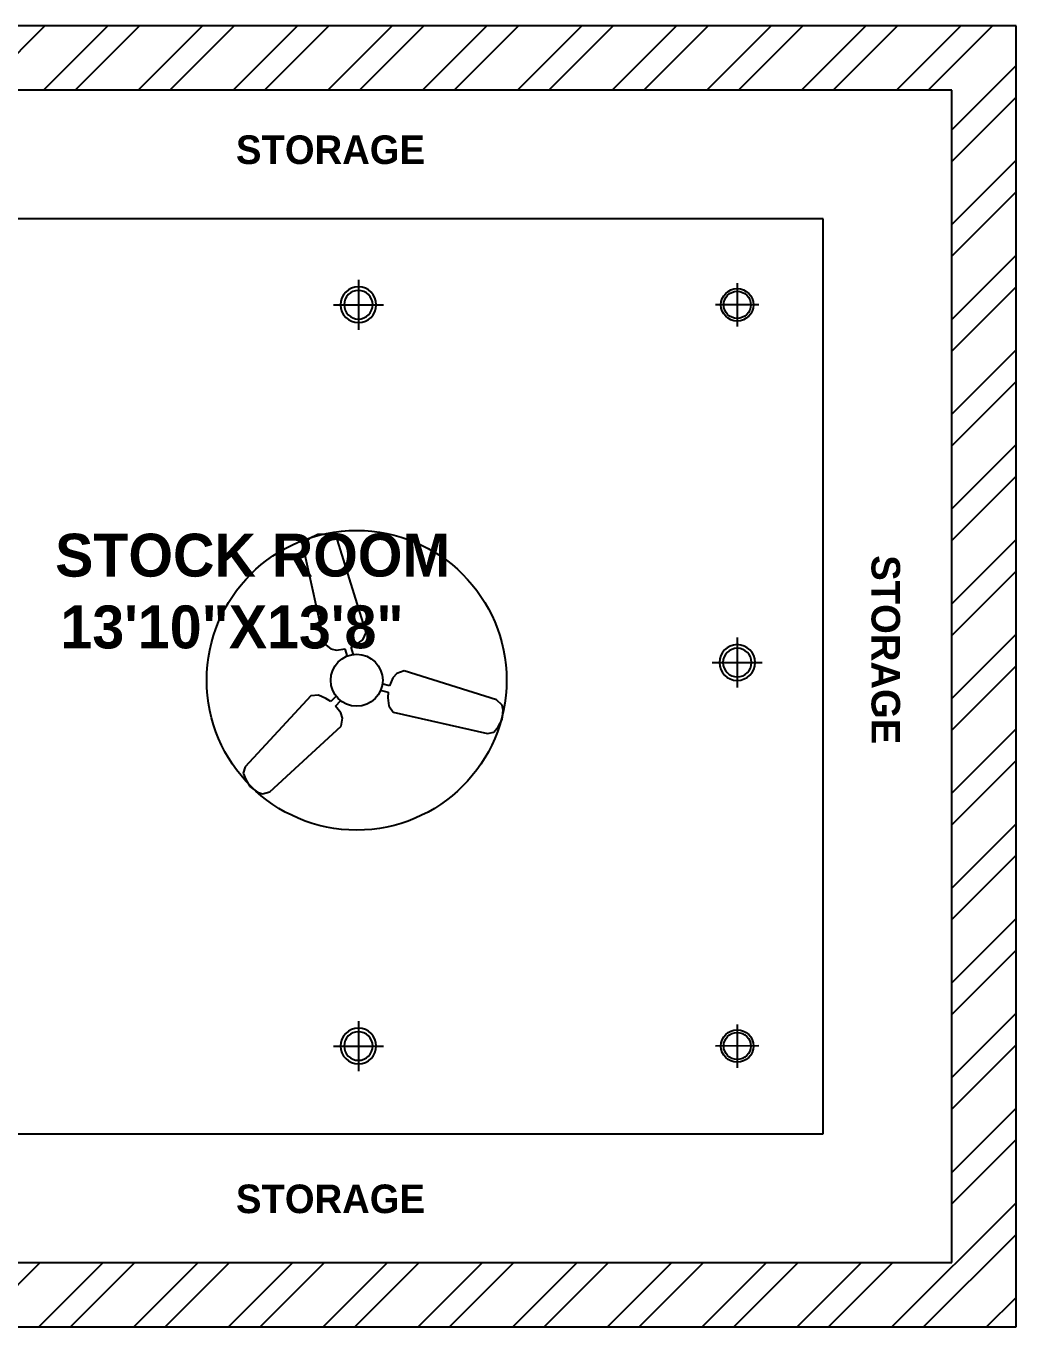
# Model space of a CAD drawing. Header units: inches. Extents: x 9636 to 21597, y -10243 to 557.
# Drawn here: x 15336.7 to 15475.2, y -151.8 to 30.2 of the extents above; entities that cross this region are included whole.
import ezdxf

# ---------------------------------------------------------------- set-up
doc = ezdxf.new("R2010")
doc.units = ezdxf.units.IN
doc.header["$MEASUREMENT"] = 0
doc.layers.add('IEL-HATCH-002', color=7, linetype='Continuous')
doc.layers.add('THIET-BI', color=21, linetype='Continuous')
doc.styles.add('MtXpl_Stylus_BT', font='')
doc.styles.get('MtXpl_Stylus_BT').set_extended_font_data('Stylus BT', bold=True)

# ---------------------------------------------------------------- blocks, each defined once
blk = doc.blocks.new('ger')
at = {"color": 5}
for p, q in [((6473.06, -970.68), (6473.07, -978.68)), ((6469.07, -974.68), (6477.07, -974.68))]:
    blk.add_line(p, q, dxfattribs=at)
for radius in [3, 2.5]:
    blk.add_circle((6473.07, -974.68), radius, dxfattribs=at)
blk = doc.blocks.new('rg')
at = {"color": 6}
for p, q in [((6523.86, -972.55), (6523.86, -979.55)), ((6520.36, -976.05), (6527.36, -976.05))]:
    blk.add_line(p, q, dxfattribs=at)
for radius in [2.5, 2]:
    blk.add_circle((6523.86, -976.05), radius, dxfattribs=at)
blk = doc.blocks.new('A$C1C43440E')
at = {"layer": 'THIET-BI', "color": 18, "true_color": 0x000000}
for p, q in [((143.8, 581.1), (139.5, 564.2)), ((152.8, 589.3), (143.8, 581.1)), ((172.3, 598), (152.8, 589.3)), ((191.8, 598.2), (172.3, 598)), ((207, 596.1), (191.8, 598.2)), ((217.6, 585.2), (207, 596.1)), ((283.9, 371.8), (217.6, 585.2)), ((139.5, 564.2), (187.9, 346)), ((276.4, 355.5), (283.9, 371.8)), ((187.9, 346), (202.2, 334.1)), ((202.2, 334.1), (215.2, 331.5)), ((215.2, 331.5), (234.9, 334.1)), ((234.9, 334.1), (240, 316.6)), ((249.5, 338.4), (260.9, 344.5)), ((254.3, 320.4), (249.5, 338.4)), ((260.9, 344.5), (276.4, 355.5)), ((354.4, 277.5), (345.6, 267.6)), ((371.8, 284), (354.4, 277.5)), ((585, 216.8), (371.8, 284)), ((338, 249.3), (320.3, 253.6)), ((345.6, 267.6), (338, 249.3)), ((155.8, 226), (4.2, 61.9)), ((173.7, 227.6), (155.8, 226)), ((191, 219.7), (173.7, 227.6)), ((202, 212.9), (191, 219.7)), ((215.1, 226), (202, 212.9)), ((213, 202.4), (225.6, 215.5)), ((316.5, 239.3), (334.4, 234.5)), ((334.4, 234.5), (334, 221.5)), ((334, 221.5), (335.9, 202.6)), ((597.5, 204.6), (585, 216.8)), ((225.1, 186.7), (213, 202.4)), ((229.3, 174.1), (225.1, 186.7)), ((335.9, 202.6), (346.1, 188)), ((346.1, 188), (564.1, 138.7)), ((600.1, 192.8), (597.5, 204.6)), ((597.8, 171.5), (600.1, 192.8)), ((61.4, 4.7), (226.1, 155.7)), ((226.1, 155.7), (229.3, 174.1)), ((578.9, 142.4), (588.3, 154.5)), ((588.3, 154.5), (597.8, 171.5)), ((564.1, 138.7), (578.9, 142.4)), ((4.2, 61.9), (0, 47.2)), ((0, 47.2), (5.8, 33)), ((5.8, 33), (15.7, 16.3)), ((15.7, 16.3), (33.1, 3.7)), ((33.1, 3.7), (44.6, 0)), ((44.6, 0), (61.4, 4.7))]:
    blk.add_line(p, q, dxfattribs=at)
blk.add_circle((262, 261.9), 60, dxfattribs=at)
blk = doc.blocks.new('3r')
blk.add_circle((6568.27, -1060.41), 21)
at = {"layer": 'THIET-BI', "xscale": 0.06069589590044594, "yscale": 0.06069589590044594, "zscale": 0.06069589590044594}
blk.add_blockref('A$C1C43440E', (6552.37, -1076.31), dxfattribs=at)
blk = doc.blocks.new('shht')
at = {"color": 251, "true_color": 0x636466}
for p, q in [((15442.5, -2129.01), (14831.5, -2129.01)), ((15442.5, -2302.01), (15442.5, -2129.01)), ((15433.5, -2138.01), (14840.5, -2138.01)), ((15433.5, -2302.01), (15433.5, -2138.01)), ((15415.5, -2156.01), (15267.5, -2156.01)), ((15415.5, -2284.01), (15415.5, -2156.01)), ((15267.5, -2284.01), (15415.5, -2284.01)), ((15267.5, -2302.01), (15433.5, -2302.01)), ((15442.5, -2311.01), (15442.5, -2302.01)), ((14882.5, -2311.01), (15442.5, -2311.01))]:
    blk.add_line(p, q, dxfattribs=at)
at = {"layer": 'IEL-HATCH-002', "color": 251, "linetype": 'Continuous', "true_color": 0x636466, "transparency": 33554687}
for p, q in [((15297.61, -2138.01), (15306.61, -2129.01)), ((15306.45, -2138.01), (15315.45, -2129.01)), ((15310.87, -2138.01), (15319.87, -2129.01)), ((15319.7, -2138.01), (15328.7, -2129.01)), ((15324.12, -2138.01), (15333.12, -2129.01)), ((15332.96, -2138.01), (15341.96, -2129.01)), ((15337.38, -2138.01), (15346.38, -2129.01)), ((15346.22, -2138.01), (15355.22, -2129.01)), ((15350.64, -2138.01), (15359.64, -2129.01)), ((15359.48, -2138.01), (15368.48, -2129.01)), ((15363.9, -2138.01), (15372.9, -2129.01)), ((15372.74, -2138.01), (15381.74, -2129.01)), ((15377.16, -2138.01), (15386.16, -2129.01)), ((15386, -2138.01), (15395, -2129.01)), ((15390.42, -2138.01), (15399.42, -2129.01)), ((15399.25, -2138.01), (15408.25, -2129.01)), ((15403.67, -2138.01), (15412.67, -2129.01)), ((15412.51, -2138.01), (15421.51, -2129.01)), ((15416.93, -2138.01), (15425.93, -2129.01)), ((15425.77, -2138.01), (15434.77, -2129.01)), ((15430.19, -2138.01), (15439.19, -2129.01)), ((15433.5, -2143.55), (15442.5, -2134.55)), ((15433.5, -2147.96), (15442.5, -2138.96)), ((15433.5, -2156.8), (15442.5, -2147.8)), ((15433.5, -2161.22), (15442.5, -2152.22)), ((15433.5, -2170.06), (15442.5, -2161.06)), ((15433.5, -2174.48), (15442.5, -2165.48)), ((15433.5, -2183.32), (15442.5, -2174.32)), ((15433.5, -2187.74), (15442.5, -2178.74)), ((15433.5, -2196.58), (15442.5, -2187.58)), ((15433.5, -2201), (15442.5, -2192)), ((15433.5, -2209.84), (15442.5, -2200.84)), ((15433.5, -2214.26), (15442.5, -2205.26)), ((15433.5, -2223.09), (15442.5, -2214.09)), ((15433.5, -2227.51), (15442.5, -2218.51)), ((15433.5, -2236.35), (15442.5, -2227.35)), ((15433.5, -2240.77), (15442.5, -2231.77)), ((15433.5, -2249.61), (15442.5, -2240.61)), ((15433.5, -2254.03), (15442.5, -2245.03)), ((15433.5, -2262.87), (15442.5, -2253.87)), ((15433.5, -2267.29), (15442.5, -2258.29)), ((15433.5, -2276.13), (15442.5, -2267.13)), ((15433.5, -2280.55), (15442.5, -2271.55)), ((15433.5, -2289.39), (15442.5, -2280.39)), ((15433.5, -2293.81), (15442.5, -2284.81)), ((15425.13, -2311.01), (15442.5, -2293.64)), ((15429.55, -2311.01), (15442.5, -2298.06)), ((15296.97, -2311.01), (15305.97, -2302.01)), ((15305.8, -2311.01), (15314.8, -2302.01)), ((15310.22, -2311.01), (15319.22, -2302.01)), ((15319.06, -2311.01), (15328.06, -2302.01)), ((15323.48, -2311.01), (15332.48, -2302.01)), ((15332.32, -2311.01), (15341.32, -2302.01)), ((15336.74, -2311.01), (15345.74, -2302.01)), ((15345.58, -2311.01), (15354.58, -2302.01)), ((15350, -2311.01), (15359, -2302.01)), ((15358.84, -2311.01), (15367.84, -2302.01)), ((15363.26, -2311.01), (15372.26, -2302.01)), ((15372.1, -2311.01), (15381.1, -2302.01)), ((15376.51, -2311.01), (15385.51, -2302.01)), ((15385.35, -2311.01), (15394.35, -2302.01)), ((15389.77, -2311.01), (15398.77, -2302.01)), ((15398.61, -2311.01), (15407.61, -2302.01)), ((15403.03, -2311.01), (15412.03, -2302.01)), ((15411.87, -2311.01), (15420.87, -2302.01)), ((15416.29, -2311.01), (15425.29, -2302.01)), ((15438.39, -2311.01), (15442.5, -2306.9))]:
    blk.add_line(p, q, dxfattribs=at)
at = {"color": 251, "true_color": 0x636466, "style": 'MtXpl_Stylus_BT'}
for s, height, rotation, p in [('STORAGE', 4, 0.0094, (15333.37, -2148.32)), ('STOCK ROOM', 6, 0.0094, (15308.07, -2206.04)), ('STORAGE', 4, 270.0094, (15422.28, -2203.05)), ('13\'10"X13\'8"', 6, 0.0094, (15308.81, -2216.08)), ('STORAGE', 4, 0.0094, (15333.37, -2295.09))]:
    blk.add_text(s, height=height, rotation=rotation, dxfattribs=at).set_placement(p)

msp = doc.modelspace()

# ---------------------------------------------------------------- block references
msp.add_blockref('shht', (32.67, 2159.22))
at = {"xscale": -1, "rotation": 90}
for p in [(14407.12, 6515.07), (14460.12, 6465.02), (14407.12, 6411.37)]:
    msp.add_blockref('rg', p, dxfattribs=at)
at = {"xscale": 0.7567862946407661, "yscale": 0.7567862946407661, "zscale": 0.7567862946407661, "rotation": 270}
for p in [(16173.79, 4889.93), (16173.79, 4786.24)]:
    msp.add_blockref('ger', p, dxfattribs=at)
at = {"xscale": 0.998505664178557, "yscale": 0.998505664178557, "zscale": 0.998505664178557}
msp.add_blockref('3r', (8824.47, 997.51), dxfattribs=at)

doc.saveas('drawing.dxf')
